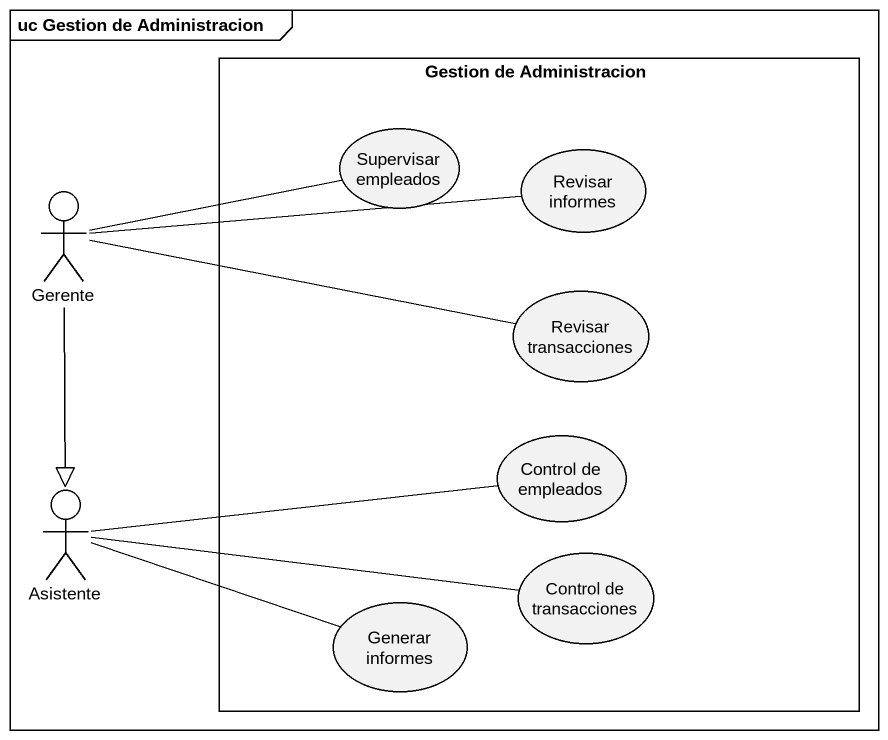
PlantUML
@startuml
mainframe uc Gestion de Administracion
rectangle "Gestion de Administracion" as Gestion_de_Administracion {
  usecase "Supervisar empleados" as Supervisar_empleados
  usecase "Revisar informes" as Revisar_informes
  usecase "Revisar transacciones" as Revisar_transacciones
  usecase "Control de empleados" as Control_de_empleados
  usecase "Control de transacciones" as Control_de_transacciones
  usecase "Generar informes" as Generar_informes
}
actor Gerente
actor Asistente
Gerente -right- Supervisar_empleados
Gerente -right- Revisar_informes
Gerente -right- Revisar_transacciones
Gerente --|> Asistente
Asistente -right- Control_de_empleados
Asistente -right- Control_de_transacciones
Asistente -right- Generar_informes
@enduml
